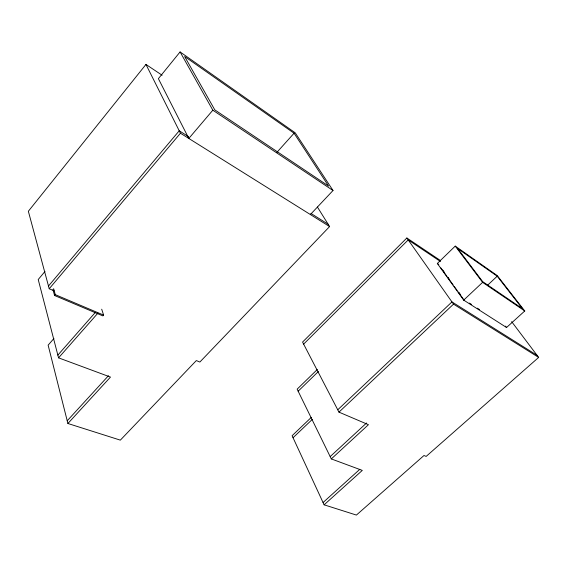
<?xml version="1.0" encoding="UTF-8"?>
<svg xmlns="http://www.w3.org/2000/svg" width="567" height="567" viewBox="0 0 567 567"><rect width="100%" height="100%" fill="white"/><g stroke="black" fill="none" stroke-linecap="round" stroke-linejoin="round"><path stroke-width="0.85" d="M162.112 75.234L145.96 64.432L28.35 211.271L49.223 288.752L54.078 290.821M180.086 51.93L158.384 78.657L188.818 138.454L212.831 110.196L180.086 51.93L295.209 132.82L333.02 190.505L310.369 214.539M44.984 271.43L38.223 279.538L58.564 357.848L110.473 377.083L67.905 423.499L120.339 440.141L196.331 360.569L199.86 362.044L329.597 226.573L317.421 207.04M48.486 286.03L179.229 130.786L188.549 136.633M49.223 288.752L180.448 133.217L145.96 64.432M101.706 309.206L103.591 315.089L102.875 315.897L54.567 295.513L55.29 294.656L53.652 288.681M53.929 338.485L48.131 345.154L67.905 423.499M57.855 355.112L95.355 312.41M58.564 357.848L97.928 313.112M276.788 152.466L294.067 133.231L184.615 56.473L214.787 109.863L328.633 186.118L294.067 133.231M67.218 420.778L108.46 375.723M440.587 260.614L406.851 237.991L302.565 342.071L338.967 412.138L368.444 424.69L331.319 458.923L297.151 389.168L317.329 369.478M303.628 344.112L408.205 239.919L440.495 261.522M298.157 391.209L318.385 371.498M437.327 263.478L455.23 246.113L497.238 275.583L524.759 310.971L506.544 327.506L463.7 300.113L437.327 263.478L438.801 264.456M311.29 417.404L292.104 435.704L324.118 504.821L356.409 515.07L423.988 455.507L426.15 456.407L538.65 357.423L511.654 321.645M293.047 437.731L312.275 419.424M337.748 409.792L451.956 301.92L537.069 355.325M338.967 412.138L453.522 304.139L538.65 357.423M463.7 300.113L482.602 282.352L524.759 310.971M487.563 285.244L497.202 276.214L522.377 308.618L482.687 281.636L457.647 248.502L497.202 276.214M330.178 456.598L366.551 422.996M323.055 502.525L359.818 469.32M324.118 504.821L362.292 470.404L331.319 458.923M55.29 294.656L103.591 315.089M310.922 213.419L328.13 224.22M180.448 133.217L329.597 226.573M469.384 303.076L471.553 304.465M477.329 308.165L479.491 309.547M212.831 110.196L333.02 190.505M455.23 246.113L482.602 282.352M505.502 326.103L506.544 327.506M442.806 270.126L444.344 272.266M447.937 277.249L448.965 278.673M458.724 292.218L460.262 294.351M440.899 267.943L442.933 270.771M443.954 272.181L447.009 276.427M448.029 277.844L453.125 284.918M454.146 286.328L457.2 290.573M458.221 291.984L464.33 300.475M406.851 237.991L453.522 304.139M52.929 289.531L54.567 295.513"/></g></svg>
